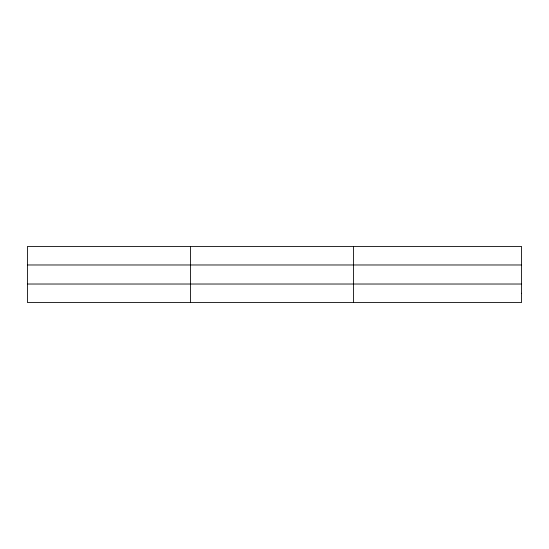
<?xml version="1.0" encoding="UTF-8"?>
<svg xmlns="http://www.w3.org/2000/svg" width="549" height="549" viewBox="0 0 549 549"><rect width="100%" height="100%" fill="white"/><g stroke="black" fill="none" stroke-linecap="round" stroke-linejoin="round"><path stroke-width="0.82" d="M190.503 302.52L190.503 246.48M353.556 302.52L353.556 246.48M27.45 264.975L521.55 264.975M27.45 284.025L521.55 284.025M521.55 293.276L521.55 302.52L27.45 302.52L27.45 246.48L521.55 246.48L521.55 293.276"/></g></svg>
